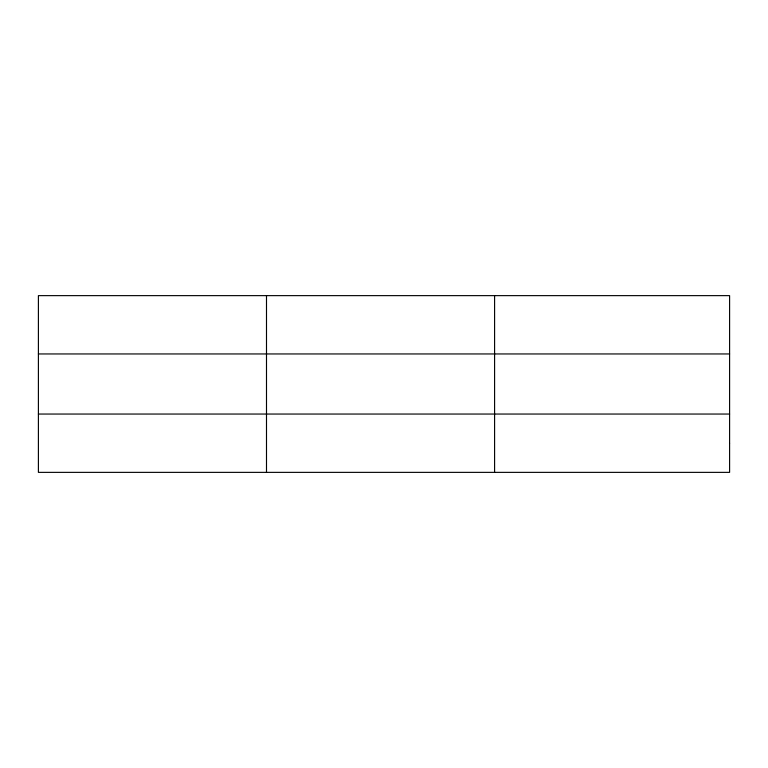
<?xml version="1.0" encoding="UTF-8"?>
<svg xmlns="http://www.w3.org/2000/svg" width="768" height="768" viewBox="0 0 768 768"><rect width="100%" height="100%" fill="white"/><g stroke="black" fill="none" stroke-linecap="round" stroke-linejoin="round"><path stroke-width="1.15" d="M266.496 472.368L266.496 295.632M494.592 472.368L494.592 295.632M38.4 353.952L729.6 353.952M38.4 414.048L729.6 414.048M729.6 443.203L729.6 472.368L38.4 472.368L38.4 295.632L729.6 295.632L729.6 443.203"/></g></svg>
